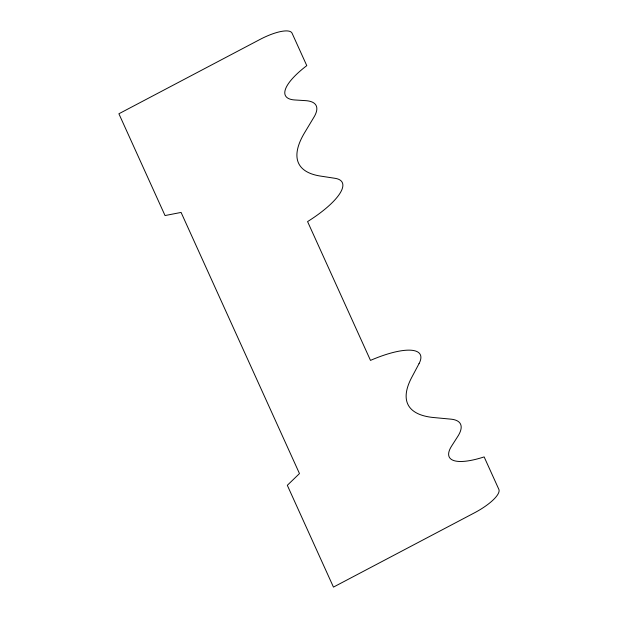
<?xml version="1.0" encoding="UTF-8"?>
<svg xmlns="http://www.w3.org/2000/svg" width="618" height="618" viewBox="0 0 618 618"><rect width="100%" height="100%" fill="white"/><g stroke="black" fill="none" stroke-linecap="round" stroke-linejoin="round"><path stroke-width="0.93" d="M419.019 363.67L411.773 377.328A191.356 56.586 -28.1 0 0 433.851 417.552L450.792 419.143A71.758 21.221 -28.1 0 1 457.753 436.462L451.673 445.964A63.785 18.864 -28.1 0 0 484.141 456.911L498.842 489.34A31.897 9.432 -28.1 0 1 474.524 512.801L333.457 587.1L287.316 485.308L299.475 473.573L181.089 212.43L165.037 215.551L118.895 113.766L259.962 39.467A31.897 9.432 -28.1 0 1 292.075 33.21L306.775 65.639A63.785 18.864 -28.1 0 0 294.84 99.969L305.524 100.641A71.758 21.221 -28.1 0 1 313.921 117.211L304.674 132.592A191.356 56.586 -28.1 0 0 320.541 176.084L334.995 178.308A63.785 18.864 -28.1 0 1 307.571 221.599L370.491 360.387A63.785 18.864 -28.1 0 1 419.019 363.67"/></g></svg>
